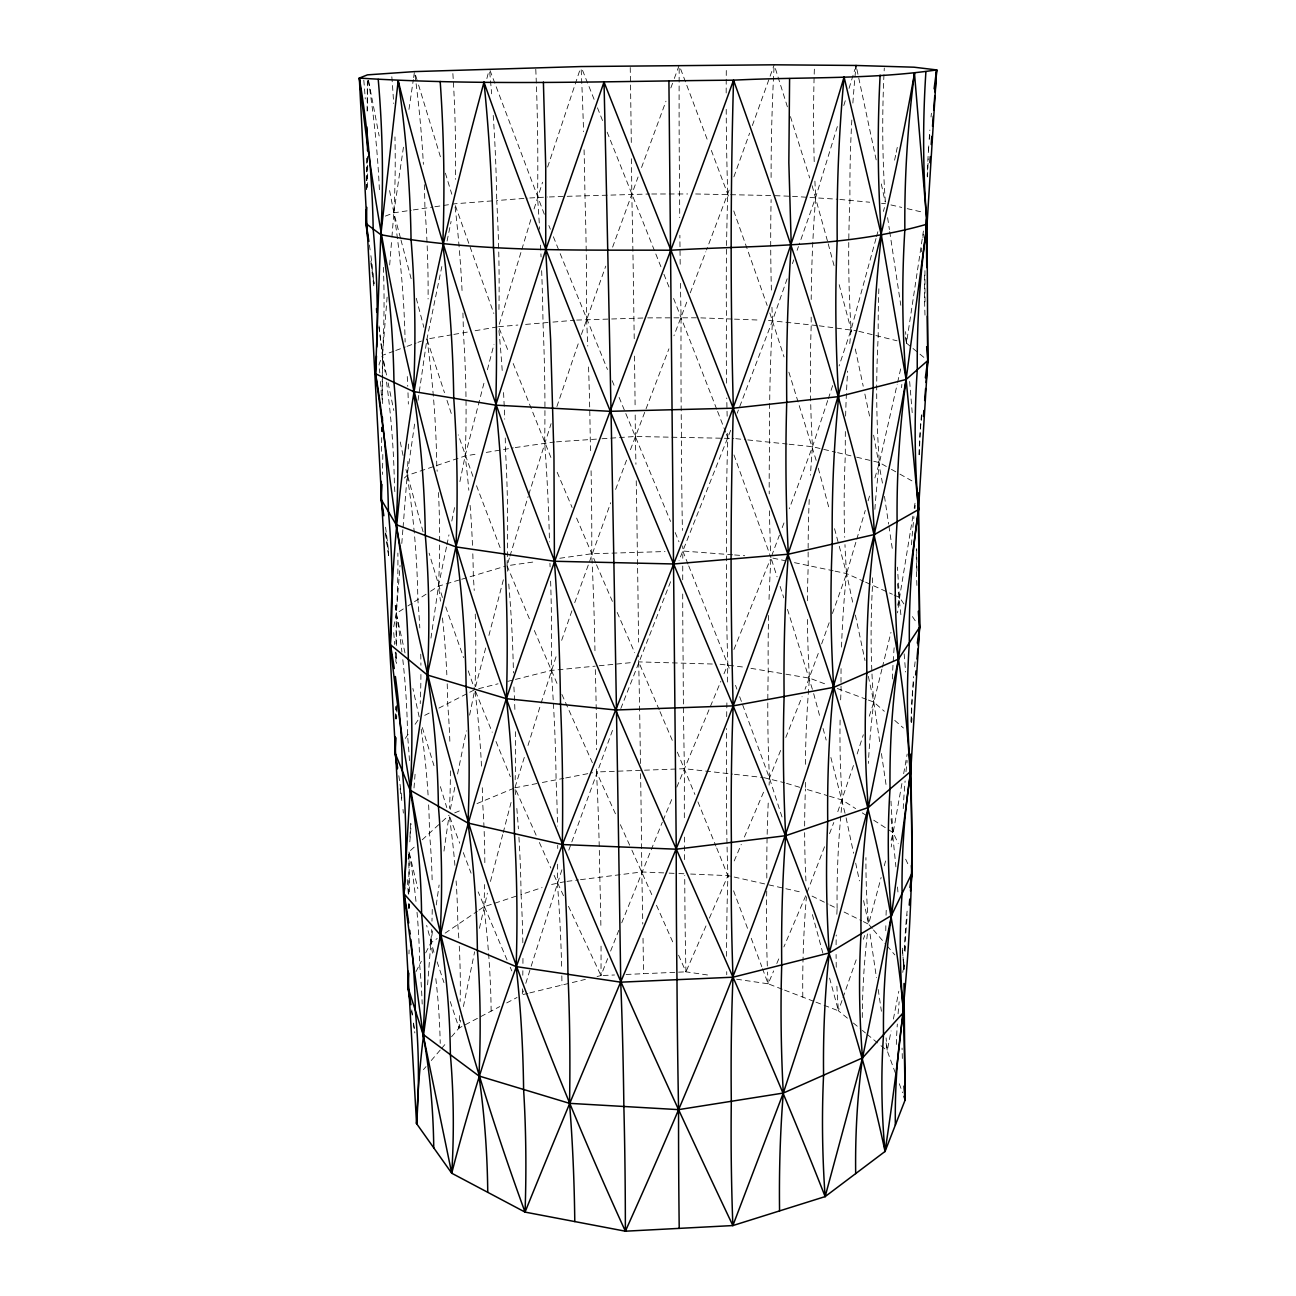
<?xml version="1.0" encoding="UTF-8"?>
<svg xmlns="http://www.w3.org/2000/svg" width="1296" height="1296" viewBox="0 0 1296 1296"><rect width="100%" height="100%" fill="white"/><g stroke="black" fill="none" stroke-linecap="round" stroke-linejoin="round"><path stroke-width="0.75" stroke-dasharray="5 3.75" d="M903.798 969.262L904.009 961.616M902.34 948.154A835.11 683.786 -37.7 0 0 903.798 965.455L903.798 969.392L902.372 947.344M381.575 451.348L381.704 437.351M382.061 399.346L382.239 379.339M382.255 377.33L382.466 355.331A923.27 749.768 56.7 0 0 383.389 266.879M395.361 718.697L395.474 706.547M395.863 662.029L395.944 651.92M396.009 643.82L396.284 613.478A868.174 707.535 50.8 0 0 397.872 553.068M408.58 908.464L408.613 904.414M408.694 894.305L409.034 851.861L417.847 888.651M366.314 189.41L366.638 157.253M367.092 111.035L367.384 80.887M366.703 189.248L367.4 156.929M903.749 969.359L903.83 965.439L903.053 969.408M916.709 548.564L916.969 574.776M924.955 270.637L925.02 302.389M396.009 719.312L396.398 705.413M408.969 953.888L409.099 949.968M927.531 176.953L928.244 158.938M928.552 150.919L928.778 144.909A1176.169 969.845 -36.5 0 0 927.175 176.337M919.285 454.799L920.16 433.139M911.185 722.342L912.222 698.333M912.303 696.325L913.664 680.481M904.527 950.146L907.249 914.992M409.811 841.882L411.205 823.9M414.007 787.968L415.255 771.995M427.599 984.814L430.823 942.872A722.39 528.752 57.4 0 0 431.617 929.556M396.479 645.489L396.284 613.478L400.059 565.461M401.792 543.461L402.894 529.465M403.056 527.456L407.155 475.454A797.769 591.284 66.7 0 0 407.932 459.805M387.115 297.124L382.466 355.331L382.563 379.096M389.675 265L391.765 238.918M391.927 236.909L393.854 212.819A847.649 622.129 71.5 0 0 394.956 136.89M911.671 722.455L912.011 718.486M905.094 951.361L905.629 945.335M929.41 138.996L929.815 135.043M920.322 429.203L921.812 415.465M408.143 859.28L409.034 851.861A792.391 636.061 41.4 0 1 416.016 901.708M432.54 930.901L430.823 942.872A700.553 505.796 54.5 0 1 432.977 956.561M436.25 904.981L439.117 885.022M443.961 851.116L448.821 817.193M414.607 424.067L407.155 475.454A766.244 567.923 63.1 0 1 417.83 599.513A756.556 559.985 61.9 0 1 419.807 627.944M418.057 400.334L426.951 339.066L441.839 266.522M430.969 638.134L438.453 586.181L446.537 546.718M403.445 147.193L393.854 212.819A809.498 599.141 67.9 0 1 405.13 342.063M408.969 109.399L413.343 79.558M413.635 77.582L414.493 71.604M916.855 351.637L906.487 343.148L923.416 231.012M912.902 516.116L899.57 597.505A770.828 590.344 -58.4 0 0 897.561 612.846M914.198 508.178L915.17 502.216M901.919 783.529L893.171 832.696A735.966 556.551 -53.9 0 0 891.243 846.952M903.668 773.696L907.184 754.029M393.741 626.762L396.284 613.478L395.264 605.637M895.325 1072.926L887.225 1050.797L891.081 1030.952M893.398 1019.045L898.808 991.246M447.071 241.04L451.089 221.438M446.942 544.741L448.967 534.875M451.802 521.057L455.042 505.278M459.902 481.594L465.151 455.949L484.38 381.526M450.311 809.32L455.139 785.781M457.553 774.004L466.398 730.831M469.606 715.133L474.433 691.594M451.543 1036.784L459.011 1028.052L460.615 1020.227M463.417 1006.538L474.628 951.799M479.423 928.325L487.393 893.171M894.596 160.169L895.844 154.24M896.249 152.264L897.496 146.318M874.897 477.916L879.433 462.607L897.172 384.28M897.626 382.32L900.72 368.599M881.912 669.157L873.812 702.076L868.255 719.377M882.398 667.213L890.984 632.351M897.658 605.248L899.57 597.505A801.236 615.956 -62.1 0 1 897.512 567.13M486.875 78.538L488.9 70.713M487.409 369.781L493.987 344.331M469.751 692.242L474.838 689.634L485.903 647.044M488.916 635.429L503.998 577.336M490.455 881.458L502.67 834.64M503.188 832.696L511.839 799.535M872.273 928.535L868.595 924.21L881.134 877.473M884.277 865.793L886.367 858.001M891.081 840.472L893.171 832.696A761.432 581.742 -57.2 0 1 890.984 801.122M875.999 238.513L851.148 329.411L839.111 365.942M876.533 236.569L878.121 230.769M883.402 211.426L884.455 207.554M832.421 613.494L846.596 573.577L856.219 541.048M856.786 539.136L865.274 510.43M868.109 500.872L869.81 495.137M475.114 330.739L498.539 326.705L521.235 251.424M521.818 249.496L531.133 218.603M534.049 208.964L542.57 182.218M507.578 571.228A616.086 252.428 79.1 0 0 507.044 565.72L509.377 558.025M509.96 556.114L528.169 496.498M528.752 494.57L551.075 423.662M837.362 126.554L815.719 197.186L799.114 244.652M843.793 105.543L846.142 97.913M849.058 88.371L854.906 69.271M536.123 835.207L514.901 787.822L525.01 755.114M527.99 745.492L540.497 705.089M541.096 703.161L557.086 653.508M527.909 993.368L522.239 994.745L523.422 990.938M525.803 983.34L530.566 968.128M531.166 966.233L562.075 869.243M853.465 765.499L836.665 815.022M857.158 753.964L863.33 734.751M827.707 400.561L812.495 446.699L789.264 508.793M828.338 398.633L832.777 385.171M547.625 167.038L579.782 70.34M556.891 406.571L578.826 342.014M581.418 334.417L605.767 266.117M561.67 640.337L572.119 610.222M574.727 602.689L610.724 502.686M847.406 1018.154L838.431 1010.799L842.368 999.508M843.016 997.628L856.786 958.1M863.347 939.276L864.659 935.518M787.142 278.802L772.529 320.566L737.181 413.246M792.455 263.623L793.784 259.832M797.121 250.339L798.449 246.548M568.814 850.16L613.656 727.202M818.262 653.427L805.043 689.261M821.632 643.918L829.732 621.108M729.113 190.123L706.531 249.934M733.892 176.839L749.606 133.164M752.344 125.566L769.419 78.1M770.099 76.189L774.198 64.8M612.619 247.131L638.069 176.969M641.552 167.492L665.966 101.185M670.842 87.934L673.628 80.352M674.325 78.457L679.201 65.189M615.649 489.434L626.924 459.173M630.439 449.728L668.93 348.835M771.671 555.854L779.414 535.151M782.217 527.618L784.339 521.98M686.734 302.195L673.936 335.777M690.266 292.864L705.818 251.797M730.701 430.272L679.072 560.407M620.816 708.539L670.842 581.078M824.531 846.758L806.695 893.414L783.886 946.922M829.521 833.684L833.798 822.49M597.067 976.52L600.971 975.564L607.646 958.619M610.61 951.086L618.775 930.366M621.74 922.817L662.337 822.182M780.613 750.433L767.945 781.925M785.797 737.456L802.078 696.681M733.925 649.49L770.197 559.597M663.098 820.336L672.251 798.206M676.82 787.142L720.884 681.226M723.994 673.79L727.866 664.475A590.587 121.387 -86.3 0 1 726.57 554.348A596.5 122.845 -86.6 0 1 727.801 437.837A616.507 126.911 -87.4 0 1 727.574 430.677M736.63 979.209L768.155 983.81L773.663 970.898M776.806 963.511L779.171 957.987M734.2 860.933L741.263 844.393M744.406 837.038L764.802 789.264M626.114 974.462L685.94 971.838L706.126 925.587M709.366 918.184L727.931 875.626A570.904 115.36 -85.2 0 1 726.683 773.437A575.359 116.932 -85.5 0 1 726.57 728.53M416.048 971.563L421.362 961.227M425.671 952.884L430.823 942.872L437.189 938.547M405.275 738.412L409.714 732.046M415.125 724.286L419.434 718.081L412.889 688.468M423.452 1069.637L426.044 1066.592M431.244 1060.517L440.348 1049.89M441.58 1048.432L446.569 1042.6M404.336 478.046L407.155 475.454L465.151 455.949L478.597 453.697M410.492 850.516L414.882 846.515M422.204 839.824L440.705 822.879M442.114 821.599L449.113 815.2M445.127 933.152L477.333 911.234M478.953 910.132L483.829 906.827L517.347 895.763M405.016 652.941L396.284 613.478L406.231 607.03M407.9 605.961L412.873 602.737M414.526 601.668L428.944 592.337M430.531 591.3L438.453 586.181L459.772 579.814M450.247 1001.549L459.011 1028.052L499.786 1006.571M506.687 1002.926L517.055 997.466M424.732 715.36L430.045 712.638M438.874 708.102L468.05 693.117M454.685 812.884L462.121 809.789M476.993 803.601L513.103 788.567M385.366 216.092L393.854 212.819L411.35 210.227M393.854 351.167L382.466 355.331L379.08 364.289A1046.747 874.881 35 0 1 379.809 372.908M395.75 350.471L405.243 347.004M407.041 346.34L416.097 343.035M417.895 342.371L421.524 341.042M522.839 942.824A590.814 235.921 76.5 0 0 521.057 894.532L542.068 887.614M551.61 884.471L565.056 881.62M461.716 579.247L505.148 566.287M478.71 688.662L498.069 683.802M507.74 681.372L513.556 679.914M515.435 679.428L551.205 670.453L595.204 666.144M529.805 992.898L585.371 979.371M514.901 787.822L540.4 782.865M542.36 782.492L563.792 778.329M565.72 777.956L592.661 772.724M451.883 334.757L426.951 339.066L444.479 392.704M453.811 334.417L467.305 332.1M486.275 452.417L513.297 447.881M515.257 447.557L554.542 441.968M413.294 209.936L432.88 207.036M434.873 206.744L454.718 203.796L492.739 200.848M505.246 437.983A642.946 264.805 81.3 0 1 505.44 449.194A635.51 261.76 80.8 0 1 507.044 565.736L536.188 561.605M559.775 558.268L591.721 553.748L665.026 551.545M566.984 881.377L578.567 879.919M580.495 879.676L641.779 871.965L667.165 873.034M599.157 665.755L632.756 662.467M498.539 326.705L517.882 325.053M525.609 324.405L550.946 322.25M552.922 322.088L574.695 320.242M576.671 320.08L645.7 317.925M498.944 309.452A667.748 273.343 83.1 0 0 496.724 200.54L527.828 198.126M529.756 197.98L547.414 197.024M556.535 441.839L600.064 438.874M602.024 438.745L635.364 436.477L733.795 438.469M568.458 906.293L600.971 975.564L614.498 974.981M640.532 770.342L596.5 771.979A563.792 91.724 84.7 0 1 599.789 877.23A560.034 90.445 84.5 0 1 600.874 926.316M644.517 770.197L684.434 768.706L732.515 774.101M549.391 196.96L565.202 196.393M567.178 196.312L649.733 193.995M647.66 317.876L698.836 317.795M651.726 193.995L687.641 193.963M695.66 193.963L771.201 195.534M712.314 664.022L638.685 661.883A581.224 24.721 88.4 0 0 638.636 655.355M720.09 664.249L743.24 667.051M775.073 195.68L790.56 196.263M792.504 196.328L837.864 199.26M700.812 317.876L732.467 319.059M734.476 319.14L760.509 320.112M768.512 320.42L817.209 325.588M669.109 873.131L676.917 873.455M678.877 873.536L684.742 873.796M690.622 874.039L727.931 875.626L766.892 884.423M732.629 554.818L682.814 551.011A594.103 48.697 -89.2 0 1 682.7 545.908M734.638 554.963L744.73 555.725M839.873 199.438L869.697 202.225M881.555 203.326L885.524 203.699M735.788 438.664L745.751 439.717M747.743 439.927L787.174 444.042M789.134 444.253L812.495 446.699L835.661 452.207M819.202 325.814L856.948 330.853M734.459 774.311L761.724 777.373M763.668 777.584L784.615 782.784M678.586 955.184L685.94 971.838L709.933 975.321M750.935 668.331L783.95 673.871M785.911 674.195L809.482 678.148L828.063 685.049M772.918 558.139L784.679 560.601M794.48 562.658L833.15 570.758M835.078 571.163L846.596 573.577L863.865 581.369M768.787 884.86L783.95 888.278M785.846 888.716L802.904 892.555M890.919 204.93L901.724 207.409M907.216 208.656L924.242 212.56M837.605 452.66L854.793 456.759M856.688 457.196L871.852 460.809M873.747 461.246L879.433 462.607L889.72 468.391M858.875 331.322L897.059 340.799M786.51 783.335L801.625 787.871M805.351 782.314A613.17 272.144 -78.1 0 0 805.415 789.005L827.577 795.647M829.424 796.214L842.368 800.086L855.635 808.607M837.346 688.516L866.538 699.37M868.352 700.051L873.812 702.076L884.309 711.277M762.502 968.63L768.155 983.81L782.735 989.415M784.566 990.112L814.05 1001.435M815.929 1002.148L838.431 1010.799A628.673 346.129 -71 0 1 836.876 986.159M865.598 582.163L892.361 594.248M894.159 595.058L899.57 597.505L903.911 603.952M812.057 896.087L828.16 904.09M829.942 904.981L837.103 908.545A628.673 346.129 -71 0 0 836.811 915.203M844.101 912.028L861.597 920.727M863.347 921.602L868.595 924.21A683.138 454.442 -65.5 0 1 865.939 857.596M891.437 469.363L898.29 473.218M899.942 474.142L913.145 481.561M862.261 812.851L867.235 816.043M873.715 820.206L886.691 828.533M888.311 829.57L893.171 832.696L898.209 843.404M919.982 354.181L924.664 358.02M853.367 1023.046L860.852 1029.17M862.342 1030.401L865.453 1032.944M867.008 1034.224L879.449 1044.43M881.005 1045.71L887.225 1050.797A728.06 548.159 -52.8 0 1 886.091 1037.902M894.726 720.382L903.425 728.012M873.504 929.977L885.816 944.363M887.096 945.869L894.823 954.909M912.433 616.604L916.547 622.712M905.645 859.183L908.885 866.052M554.072 875.302L564.181 897.172M615.438 813.791L596.5 771.979A576.785 95.418 85.3 0 0 596.549 765.693M620.379 824.693L631.071 848.329M631.897 850.144L653.233 897.853M539.379 842.497L550.816 868.012M556.972 683.365L534.146 630.034M561.913 694.445L592.385 762.745M656.489 905.256L673.677 944.087M507.028 959.947L478.159 891.859M510.235 967.27L511.839 970.931M595.706 562.918L575.23 514.868M596.5 564.748L612.409 601.393M617.188 612.392L634.7 652.714M659.194 709.771L638.685 661.883A566.546 23.814 88.2 0 1 640.451 763.814M659.988 711.617L672.608 741.085M677.338 752.134L694.931 794.513M550.897 457.456L511.92 360.369M557.183 472.279L572.103 507.449M507.028 565.72L530.275 620.849M560.164 253.627L607.484 369.49M612.133 380.651L615.227 388.087M619.099 397.402L670.567 521.462M675.167 532.543L678.991 541.777M475.583 691.481L492.221 732.24M495.995 741.506L510.365 776.709M697.928 801.884L715.927 846.126M716.688 847.973L729.34 879.417M544.32 214.245L490.099 70.648M548.856 225.504L550.363 229.246M553.376 236.747L559.418 251.748M660.911 266.765L607.16 132.16M663.908 274.234L669.125 287.291M673.612 298.485L716.85 409.552M582.536 70.308L594.475 100.294M597.456 107.795L602.689 120.917M687.982 564.035L682.814 551.011A577.093 47.029 -88.9 0 0 682.781 558.252M688.727 565.898L729.259 668.266M499.284 328.568L508.955 352.885M717.595 411.431L725.614 432.184M726.343 434.063L729.178 441.644M472.959 476.41L458.266 434.873M476.507 485.708L501.341 550.832M449.825 817.079L459.74 843.242M463.288 852.606L471.08 873.164M680.627 68.98L707.762 140.924M711.326 150.385L729.081 197.705M733.585 890.806L748.391 930.674M751.21 938.255L761.805 966.735M899.278 1083.731L902.551 1092.706M735.512 685.341L736.889 689.132M739.676 696.713L769.5 778.248L782.525 818.554M733.973 454.961L770.958 557.734M455.382 205.691L493.825 313.47M733.763 210.94L767.167 305.451M769.84 313L784.031 356.886M442.422 597.472L429.122 553.149M445.727 606.868L463.595 657.655M468.212 670.826L474.838 689.634M433.966 952.333L426.659 925.441M437.092 961.81L443.977 982.627M446.99 400.383L451.996 415.708M771.574 559.645L777.082 576.85M780.127 586.408L783.805 597.861M787.466 609.331L813.143 691.691M788.875 372.163L816.156 460.355M775.413 68.639L787.45 107.017M790.447 116.608L809.708 178.006M812.106 185.684L827.707 241.915M415.66 75.443L417.992 83.106M418.576 85.018L440.721 157.82M445.387 173.146L451.802 194.222M422.35 727.591L433.982 765.693M440.381 786.64L446.78 807.586M423.079 531.797L405.94 469.541M812.414 914.587L823.349 954.99M829.586 978.091L838.431 1010.799M818.262 468.164L829.278 509.166M834.527 528.687L838.723 544.288M839.241 546.248L846.596 573.577L853.286 605.2M813.661 693.635L820.449 718.794M823.057 728.465L826.184 740.081M830.882 757.496L845.689 815.848M828.225 243.859L834.478 267.187M839.176 284.699L851.99 333.331M400.464 238.075L393.854 212.819L388.946 187.191M400.982 240.003L411.674 280.795M416.259 298.274L423.889 327.402M856.915 69.401L876.258 160.25M881.312 183.951L885.103 201.722M855.311 348.997L863.217 386.208M864.869 394.049L869.875 417.555M873.617 435.181L882.689 484.429M855.392 615.082L865.015 660.555M868.369 676.382L873.812 702.076L879.676 741.652M846.11 817.825L853.61 853.286M855.684 863.136L859.426 880.875M863.59 900.574L868.595 924.21M386.516 375.014L382.466 355.331L378.967 327.386M388.12 382.903L393.79 410.476M400.27 441.985L403.105 455.771M368.582 80.773L379.145 135.95M887.614 217.631L889.412 229.586M889.704 231.579L900.801 305.289M905.596 337.171L906.487 343.148M411.545 1011.107L412.144 1015.092M413.343 1023.03L414.85 1032.961M884.471 496.336L888.619 524.102M888.91 526.079L892.766 551.869M897.496 583.621L901.206 617.625M881.426 753.527L886.415 787.174M891.113 818.829L895.909 866.878M870.053 934.108L876.452 977.621M878.202 989.496L881.41 1011.253M886.059 1042.891L887.225 1050.797M400.091 788.648L401.776 800.507M385.657 532.931L388.849 556.616M385.641 533.401L388.832 557.426M395.215 605.475L396.284 613.478M370.899 261.031L374.269 286.659M370.98 263.509L374.22 289.462M378.999 325.912L382.466 355.331A881.167 718.162 52.2 0 1 385.123 372.065M909.646 381.478L911.639 405.68M911.801 407.689L912.287 413.748M904.138 653.848L905.612 671.96M897.529 886.999L898.177 895.05M903.863 969.457L903.83 965.439A805.496 651.872 -34.1 0 0 902.761 972.405M409.034 851.861L409.39 894.11M409.487 904.171L409.52 908.188M396.544 653.492L396.608 663.487M382.563 381.073L382.66 406.814M367.448 80.854L367.481 110.857M896.314 1044.446A805.496 651.872 -34.1 0 1 897.318 1024.051M898.079 1013.796A805.496 651.872 -34.1 0 1 899.165 1001.792M885.784 930.722A735.966 556.551 -53.9 0 1 885.865 923.87M886.059 915.268A735.966 556.551 -53.9 0 1 886.351 906.617M892.345 678.974A770.828 590.344 -58.4 0 1 894.191 647.06M906.455 343.148A849.155 650.236 -67.3 0 1 905.596 331.646M768.139 983.826A577.028 183.838 -80.8 0 1 767.572 972.016M767.329 966.055A577.028 183.838 -80.8 0 1 766.746 890.951M802.807 997.11A594.2 257.337 -75.9 0 1 806.404 896.8M522.952 958.408A590.814 235.921 76.5 0 1 522.92 964.58M522.871 970.704A590.814 235.921 76.5 0 1 522.79 975.256M522.466 988.816A590.814 235.921 76.5 0 1 522.256 994.761M557.361 882.592A568.199 158.485 80.4 0 1 561.703 969.683M561.832 975.856A568.199 158.485 80.4 0 1 561.962 985.057M458.784 937.899A655.614 410.168 64.9 0 0 457.828 924.485A661.657 416.21 65.7 0 0 456.111 880.907M459.27 946.21A655.614 410.168 64.9 0 1 460.145 1001.387M459.691 1015.594A655.614 410.168 64.9 0 1 459.043 1028.068M491.135 1011.123A613.364 313.745 70.8 0 0 483.845 906.827A628.463 327.386 72.8 0 0 484.639 884.552M368.356 80.303A938.871 760.541 58.2 0 1 379.469 191.597M363.803 80.19A1126.337 932.31 42.1 0 1 365.278 98.933M367.61 156.379A1126.337 932.31 42.1 0 1 367.465 187.434M581.191 69.822A637.016 105.203 87.3 0 1 583.573 131.69M584.075 149.818A637.016 105.203 87.3 0 1 584.95 195.68A628.382 104.247 87.1 0 1 586.586 319.237M535.783 69.304A661.624 189.07 86.1 0 1 537.548 197.381A635.202 183.854 84.9 0 1 539.638 229.246M851.828 120.026A727.396 408.046 -81.3 0 0 849.949 200.378A716.915 403.639 -80.5 0 0 851.132 329.427A689.132 390.08 -78 0 0 849.609 345.368M852.881 103.048A727.396 408.046 -81.3 0 1 855.716 68.882M814.909 181.116A697.199 308.821 -84.9 0 0 815.702 197.203A668.704 299.716 -83 0 0 811.199 299.457M814.212 161.644A697.199 308.821 -84.9 0 1 814.374 68.51M391.829 76.772A847.649 622.129 71.5 0 1 393.644 103.437M414.995 75.071A763.668 486.097 77 0 1 423.387 164.349M424.327 184.664A763.668 486.097 77 0 1 424.926 208.202A752.393 480.524 76 0 1 428.085 298.971M455.123 207.085A693.652 366.525 79.4 0 1 462.17 293.042M462.931 312.984A693.652 366.525 79.4 0 1 463.385 332.764A684.547 362.394 78.7 0 1 465.183 455.949A660.506 349.726 76.4 0 1 468.828 490.277M489.726 72.09A677.176 276.08 83.7 0 1 491.621 93.798M493.225 115.393A677.176 276.08 83.7 0 1 496.724 200.54M540.497 245.09A635.202 183.854 84.9 0 1 541.064 256.9M541.647 270.637A635.202 183.854 84.9 0 1 543.008 322.931A627.296 181.958 84.5 0 1 544.644 442.649A606.674 176.045 83.3 0 1 549.472 541.858M630.229 67.522A639.025 26.795 88.9 0 1 631.298 142.852M631.476 158.744A639.025 26.795 88.9 0 1 631.8 194.011A613.883 26.082 88.7 0 1 633.906 318.184A606.382 25.823 88.6 0 1 634.23 339.115M679.185 68.461A631.46 51.16 -89.7 0 0 679.622 193.963A622.939 50.706 -89.6 0 0 679.736 217.663M680.465 283.338A622.939 50.706 -89.6 0 0 681.08 317.147A600.696 49.232 -89.3 0 0 681.453 437.157A594.103 48.697 -89.2 0 0 682.409 530.42M680.189 264.254A622.939 50.706 -89.6 0 1 679.882 235.256M726.214 109.318A649.96 131.755 -88.5 0 0 727.736 193.93A624.202 128.207 -87.7 0 0 726.457 318.832M726.181 92.988A649.96 131.755 -88.5 0 1 726.311 68.299M771.962 307.314A650.041 212.495 -86 0 0 772.513 320.582A626.26 206.032 -84.7 0 0 769.662 442.211A619.18 203.731 -84.2 0 0 769.225 493.889M771.395 290.093A650.041 212.495 -86 0 1 771.12 199.568M771.104 177.471A659.113 214.537 -86.5 0 1 774.004 68.121M811.166 317.115A668.704 299.716 -83 0 0 811.231 324.923A660.118 296.476 -82.4 0 0 812.462 446.715A637.567 286.416 -80.5 0 0 810.454 475.146M885.362 202.03A795.404 530.663 -77.7 0 1 884.293 68.072M380.489 381.494A1046.747 874.881 35 0 1 381.591 398.617M382.822 454.442A1046.747 874.881 35 0 1 382.385 474.482M386.532 382.061A881.167 718.162 52.2 0 1 394.438 487.118A868.174 707.535 50.8 0 1 395.15 495.202M426.983 339.05A722.342 463.595 73.1 0 1 436.752 465.491A713.205 457.747 72.1 0 1 437.173 471.323M498.944 330.61A642.946 264.805 81.3 0 1 502.394 373.329M503.545 392.542A642.946 264.805 81.3 0 1 504.727 419.159M586.586 319.237A605.848 101.185 86.4 0 1 587.768 346.081M588.546 366.979A605.848 101.185 86.4 0 1 590.263 439.538A599.157 100.084 86.2 0 1 590.684 454.313M634.489 356.076A606.382 25.823 88.6 0 1 635.121 407.754M635.186 414.995A606.382 25.823 88.6 0 1 635.364 436.493M727.153 416.227A616.507 126.911 -87.4 0 1 726.764 397.953M726.538 383.162A616.507 126.911 -87.4 0 1 726.457 318.832M845.348 431.519A689.132 390.08 -78 0 0 845.348 454.491A680.724 385.349 -77.1 0 0 844.7 537.305M845.624 416.081A689.132 390.08 -78 0 1 847.649 371.11M878.866 288.765A760.784 512.357 -74.6 0 0 878.234 336.118A750.19 506.023 -73.5 0 0 879.401 462.607M407.268 376.52A797.769 591.284 66.7 0 1 407.738 386.273M407.997 392.769A797.769 591.284 66.7 0 1 408.337 404.077M408.402 444.026A797.769 591.284 66.7 0 1 408.256 449.955M438.469 492.545A713.205 457.747 72.1 0 1 438.469 586.181A688.84 440.122 69.3 0 1 440.494 601.182M470.108 505.375A660.506 349.726 76.4 0 1 472.538 546.426M472.813 553.797A660.506 349.726 76.4 0 1 473.315 575.764A653.265 345.319 75.6 0 1 474.223 590.474M591.073 470.772A599.157 100.084 86.2 0 1 591.721 553.765A581.855 96.633 85.5 0 1 594.994 652.536M635.364 436.493A586.958 25.013 88.5 0 1 635.931 464.276M636.239 480.784A586.958 25.013 88.5 0 1 637.34 552.371A581.224 24.721 88.4 0 1 638.523 642.152M770.634 550.8A619.18 203.731 -84.2 0 1 769.419 510.138M809.222 499.527A637.567 286.416 -80.5 0 0 808.218 565.526A630.812 282.884 -79.9 0 0 807.44 601.717M846.563 573.577A680.724 385.349 -77.1 0 1 844.976 544.628M872.483 577.789A721.921 486.988 -70.4 0 0 872.532 585.274A713.286 480.46 -69.4 0 0 873.779 702.092A690.201 461.036 -66.4 0 0 868.336 763.441M874.881 509.312A721.921 486.988 -70.4 0 1 879.401 462.607M393.725 632.626A981.234 818.894 28 0 1 394.697 644.485M395.248 652.374A981.234 818.894 28 0 1 395.717 660.231M396.835 707.017A981.234 818.894 28 0 1 396.673 718.6M396.317 613.478A832.988 676.496 46.5 0 1 401.938 651.985M402.813 659.648A832.988 676.496 46.5 0 1 407.527 735.156A822.085 666.128 45.1 0 1 409.487 761.189M420.763 654.124A756.556 559.985 61.9 0 1 420.908 665.237M420.925 674.455A756.556 559.985 61.9 0 1 420.228 703.647M442.454 617.949A688.84 440.122 69.3 0 1 446.845 674.811M447.201 683.834A688.84 440.122 69.3 0 1 447.671 703.566A681.437 434.095 68.3 0 1 449.955 744.633M475.259 614.093A653.265 345.319 75.6 0 1 475 686.216M508.745 584.026A616.086 252.428 79.1 0 1 513.427 672.98M549.941 563.274A600.566 173.939 82.9 0 1 550.087 566.87M550.622 581.159A600.566 173.939 82.9 0 1 551.221 670.453A584.755 167.492 81.8 0 1 556.081 779.819A580.106 165.256 81.4 0 1 557.507 826.103M682.717 594.005A577.093 47.029 -88.9 0 0 683.154 663.163A572.119 46.445 -88.8 0 0 684.434 768.722A559.402 44.647 -88.5 0 0 684.337 820.773M682.717 579.798A577.093 47.029 -88.9 0 1 682.749 565.461M768.577 615.454A600.728 196.571 -82.9 0 0 768.236 671.231A595.253 194.06 -82.5 0 0 769.5 778.264A581.159 186.462 -81.2 0 0 769.095 785.133M769.03 599.4A600.728 196.571 -82.9 0 1 770.845 559.564M807.44 619.488A630.812 282.884 -79.9 0 0 809.465 678.148A613.17 272.144 -78.1 0 0 805.383 765.434M841.055 668.623A658.498 370.964 -74.7 0 0 841.072 689.877A651.775 366.007 -73.9 0 0 840.618 700.601M841.525 647.093A658.498 370.964 -74.7 0 1 846.563 573.577M410.459 823.252A822.085 666.128 45.1 0 1 409.909 837.605M450.376 770.845A681.437 434.095 68.3 0 1 449.485 808.477M475.081 691.432A634.198 331.97 73.5 0 1 481.529 767.167M482.29 787.725A634.198 331.97 73.5 0 1 482.549 801.268A628.463 327.386 72.8 0 1 484.834 865.08M595.301 669.595A576.785 95.418 85.3 0 1 596.581 749.752M726.683 716.623A575.359 116.932 -85.5 0 1 726.959 699.435M727.348 682.052A575.359 116.932 -85.5 0 1 727.866 664.492M840.1 720.041A651.775 366.007 -73.9 0 0 842.335 800.102A634.036 351.167 -71.7 0 0 837.119 908.545M417.02 912.287A792.391 636.061 41.4 0 1 419.629 964.564A783.108 626.098 40.2 0 1 422.188 1004.06M421.168 729.097A730.458 536.609 58.5 0 1 428.247 797.769M428.636 804.881A730.458 536.609 58.5 0 1 429.494 833.117A722.39 528.752 57.4 0 1 432.184 882.025M432.248 909.355A722.39 528.752 57.4 0 1 431.957 921.181M449.388 816.966A661.657 416.21 65.7 0 1 455.09 867.267M515.095 789.556A595.269 239.306 77 0 1 515.597 794.74M516.829 808.461A595.269 239.306 77 0 1 518.4 828.808M518.935 837.2A595.269 239.306 77 0 1 521.057 894.532M557.701 845.316A580.106 165.256 81.4 0 1 557.717 848.491M557.653 864.157A580.106 165.256 81.4 0 1 557.361 882.608M640.58 773.68A562.27 23.506 88.2 0 1 641.779 871.981A551.448 22.55 88 0 1 642.784 924.08M684.58 859.588A559.402 44.647 -88.5 0 1 684.401 835.483M766.827 878.056A581.159 186.462 -81.2 0 1 768.253 802.224M805.95 880.94A607.905 268.434 -77.5 0 1 804.654 832.648M804.654 826.038A607.905 268.434 -77.5 0 1 805.415 789.005M435.829 978.61A700.553 505.796 54.5 0 1 440.219 1043.361M601.036 946.112A560.034 90.445 84.5 0 1 600.971 975.58M643.027 938.288A551.448 22.55 88 0 1 643.513 973.685M685.94 971.854A555.725 44.015 -88.4 0 1 684.742 875.399M726.748 974.738A559.564 110.662 -84.5 0 1 726.716 971.676M726.619 956.286A559.564 110.662 -84.5 0 1 727.931 875.642M836.26 967.253A628.673 346.129 -71 0 1 836.098 954.472M836.098 944.768A628.673 346.129 -71 0 1 836.228 934.999M901.579 387.666A812.527 624.64 -63.4 0 1 901.854 384.394M862.294 1017.506A664.168 435.083 -63 0 1 867.526 932.764M929.167 139.336A1176.169 969.845 -36.5 0 1 929.88 130.037M931.046 116.98A1176.169 969.845 -36.5 0 1 931.403 113.238M452.871 73.58A723.751 378.205 81.7 0 1 455.398 179.302M924.988 315.106A1153.148 953.905 -34.7 0 1 924.469 272.533M921.44 251.667A950.389 785.911 -51.1 0 1 921.796 248.168M922.946 237.654A950.389 785.911 -51.1 0 1 923.351 234.139M369.392 244.993A1065.425 889.283 36.9 0 1 370.154 250.339M370.899 255.668A1065.425 889.283 36.9 0 1 374.269 283.97M918.945 454.621A1091.767 907.265 -29 0 1 921.667 412.16M916.904 585.436A1073.056 891.648 -27 0 1 916.321 549.569M911.461 544.822A893.543 739.741 -44.9 0 1 913.972 516.731M914.863 508.664A893.543 739.741 -44.9 0 1 915.251 505.44M385.544 527.18A996.64 832.891 29.7 0 1 388.768 553.181M911.007 721.483A1023.046 846.207 -21.6 0 1 913.648 676.625M914.571 666.792A1023.046 846.207 -21.6 0 1 915.413 658.935M903.231 808.623A845.948 694.867 -39.1 0 1 905.11 780.986M905.969 771.719A845.948 694.867 -39.1 0 1 907.168 760.558M398.812 775.688A939.697 778.329 23.2 0 1 401.776 798.174M402.991 809.368A939.697 778.329 23.2 0 1 403.364 813.094M513.913 686.929A610.303 249.156 78.5 0 1 514.998 712.946M515.435 731.705A610.303 249.156 78.5 0 1 515.16 779.771M903.766 966.929A966.362 787.628 -15.2 0 1 903.928 959.769M904.252 950.81A966.362 787.628 -15.2 0 1 907.119 911.137M407.219 879.595A926.834 764.932 21.7 0 1 408.321 894.175M408.839 903.247A926.834 764.932 21.7 0 1 409.099 908.69M902.356 1058.508A953.532 773.323 -13.8 0 1 902.065 1048.075M411.755 1009.892A891.778 726.44 17.7 0 1 412.501 1015.108M413.667 1023.759A891.778 726.44 17.7 0 1 414.704 1032.394"/><path stroke-width="1.5" d="M903.587 1004.384L905.175 1099.867L885.038 1151.464L825.147 1196.597L732.872 1225.562L625.369 1231.2L525.042 1212.1L451.737 1173.236L416.567 1123.6C396.527 775.138 377.249 426.643 359.332 78.084L367.448 74.86L414.493 71.604L581.029 66.55L774.198 64.8L856.073 65.464L914.004 67.198L936.668 69.919L927.061 224.159A1407.521 1111.676 -20 0 0 917.276 369.781A1376.725 1090.179 -17.7 0 0 918.508 509.571L919.625 627.28L910.732 771.379A1211.906 943.342 -2.6 0 0 902.081 893.689A1193.422 922.865 -0.8 0 0 903.506 1012.403A1144.287 864.351 4 0 0 895.358 1125.074M382.984 513.378L381.137 499.365L381.299 481.367M381.753 431.357L381.802 427.356M381.85 421.346L381.883 417.344M397.305 768.901L395.069 753.089L395.215 736.906M408.062 971.125L407.932 987.293L409.747 999.2M367.983 239.549L365.974 223.592L366.12 209.515M366.8 141.183L366.833 137.165M789.588 78.586L788.843 162.664L791.24 245.009A7467.746 3860.703 -1.6 0 0 786.737 402.327A6341.684 3487.39 4.5 0 0 788.324 554.186A4596.896 2619.815 22.6 0 0 784.112 696.487A4279.36 2382.421 27.8 0 0 785.7 835.677A3679.085 1821.026 39.1 0 0 781.731 964.937A3541.822 1671.872 41.8 0 0 783.286 1093.046A3235.901 1321.807 48 0 0 779.56 1210.918M885.006 1151.464A1446.822 1006.182 14.1 0 1 883.516 1034.662A1468.951 1035.018 12.3 0 1 891.454 915.462L910.732 771.379A1273.466 1005.372 -8.6 0 1 909.355 642.784A1297.053 1026.724 -10.8 0 1 918.508 509.571L927.79 360.563L927.061 224.159L914.49 73.386C876.177 289.883 811.377 500.661 733.163 705.866C667.732 876.226 593.341 1042.907 525.042 1212.1C458.12 1029.008 410.913 838.642 390.339 644.63C392.818 453.551 434.29 265.874 483.991 82.199C558.479 293.431 646.639 499.381 733.163 705.866C792.407 851.18 852.703 997.337 885.038 1151.464C909.776 988.816 923.74 822.571 898.484 659.081C866.02 460.42 801.171 269.147 733.536 80.174C730.458 189.475 730.361 298.89 733.342 408.191C730.361 507.384 730.361 606.674 733.163 705.866A6736.09 2687.402 48.2 0 0 731.398 842.416A6035.845 2247.766 52.2 0 0 733.001 977.184A4872.652 1459.312 59.8 0 0 731.317 1101.308A4628 1290.848 61.5 0 0 732.856 1225.546C650.948 1052.773 571.844 878.445 506.38 698.674C434.84 497.972 381.996 290.223 359.332 78.084C483.862 85.957 608.845 81.097 733.536 80.174C801.171 76.675 869.535 79.785 936.668 69.919L935.048 92.097M433.739 1147.867A1327.412 941.042 -13.7 0 0 423.063 1034.305A1387.012 1016.291 -8.6 0 0 421.573 913.712A1409.87 1042.826 -6.6 0 0 410.184 790.171A1487.954 1123.405 0.1 0 0 408.353 659.453A1518.718 1151.107 2.7 0 0 396.171 524.621L375.516 373.734L380.813 234.689A1816.992 1340.518 20.8 0 0 378.221 79.364M732.872 1225.562L783.302 1093.063L829.262 952.949L868.304 807.538L898.484 659.081L918.54 509.571L906.131 379.469L881.442 235.58L844.085 77.047C780.37 292.313 699.419 501.86 615.681 709.997C555.53 862.326 492.35 1014.217 451.737 1173.236L423.031 1034.321L403.979 893.738L410.152 790.187L427.307 675.005L455.917 546.896L495.72 405.162L545.729 249.885L604.017 82.037C683.041 282.852 766.811 482.031 833.765 687.334C866.457 793.395 894.029 901.514 903.539 1012.403L862.537 1057.909L783.302 1093.063L678.569 1109.635L569.527 1103.35L478.921 1075.972L423.031 1034.321L407.932 987.293A891.778 726.44 17.7 0 1 410.945 1004.692M410.832 939.422A1102.102 865.631 2.1 0 1 415.287 1010.248A1086.826 847.859 0.6 0 1 416.599 1123.6C421.07 977.816 461.83 836.552 506.38 698.674C577.044 490.682 659.129 286.821 733.536 80.174M929.848 162.616L930.301 156.573M931.192 144.488L931.775 136.42M932.521 126.344L933.266 116.267M933.703 110.225L934.74 96.115M923.416 416.47L923.87 410.476M924.664 400.496L925.603 388.525M926.073 382.531L927.79 360.563L927.288 316.094M416.567 1123.6L416.907 1119.582M915.656 674.876L915.98 670.907M916.985 659.016L917.811 649.102M918.135 645.133L919.625 627.28L918.232 496.433M909.225 905.094L909.776 899.068M910.489 891.016L912.109 872.921L910.894 754.434M911.412 865.517A1007.721 831.125 -19.9 0 0 912.076 872.921L891.486 915.478L829.262 952.949L733.018 977.2L620.735 982.174L516.116 966.589L440.041 934.61L403.979 893.738L404.692 887.89M914.458 73.386A1930.457 1403.244 -18.2 0 0 904.851 229.732A1870.144 1372.61 -15.5 0 0 906.098 379.469C854.858 675.475 748.246 958.214 625.369 1231.2C522.32 1005.453 439.587 769.419 396.122 524.637A1625.881 1232.998 10.5 0 0 393.968 382.417A1668.535 1260.457 13.2 0 0 380.862 234.689L398.18 80.725C451.705 296.541 528.687 505.618 615.681 709.997C684.806 872.5 760.655 1032.134 825.147 1196.597L862.537 1057.909L891.486 915.478A1544.362 1124.134 6.1 0 1 890.028 789.053A1574.057 1155.303 3.7 0 1 898.452 659.065A1678.45 1248.761 -4.2 0 1 897.107 521.737A1720.553 1280.399 -7 0 1 906.098 379.469L927.061 224.159A1511.59 1175.035 -26.7 0 1 925.911 71.604M918.297 611.258A1073.056 891.648 -27 0 0 919.593 627.296L898.484 659.081L833.765 687.334L733.163 705.866L615.681 709.997L506.38 698.674L427.307 675.005L390.339 644.63A1233.29 995.166 15.3 0 0 388.411 511.677A1257.088 1014.493 17.5 0 0 375.548 373.734A1336.727 1071.824 24 0 0 376.456 355.963M927.79 360.563L906.131 379.469L838.69 396.608L733.342 408.191L610.124 411.318L495.72 405.162L413.424 391.522L375.516 373.734M395.993 737.813A981.234 818.894 28 0 1 395.102 753.089L410.152 790.187L467.921 823.041L562.318 844.538L676.253 849.204L785.716 835.693L868.304 807.538L910.732 771.379L910.699 754.304M366.833 207.376A1126.337 932.31 42.1 0 1 366.023 223.592L380.813 234.689C476.393 252.526 574.128 249.804 670.923 250.225C756.394 245.106 844.036 248.038 927.061 224.159L926.737 220.336M381.98 484.461A1046.747 874.881 35 0 1 381.17 499.381L396.122 524.637L455.917 546.896L554.413 561.265L673.709 563.971L788.341 554.202L874.573 534.487L918.54 509.571L918.248 493.128M903.863 1096.286L905.175 1099.867L904.009 983.502M543.397 82.118L545.729 166.828L545.729 249.885L550.606 339.422L553.959 456.289L554.413 561.265A7155.167 3503.914 -32.5 0 1 560.52 704.295A6235.801 2965.766 -38.7 0 1 562.318 844.522A4845.938 1948.277 -50.8 0 1 567.956 974.317A4575.884 1724.004 -53.5 0 1 569.543 1103.333A4021.796 1255.338 -59.2 0 1 574.776 1221.577M604.017 82.037C610.934 382.061 616.345 682.101 620.735 982.174A5993.984 950.762 -75.1 0 1 623.862 1106.492A5577.482 812.3 -76.2 0 1 625.369 1231.184M676.253 849.204L668.914 81.097M926.203 219.056L926.753 267.575M451.769 1173.22A1706.346 1102.07 -22.4 0 0 450.376 1054.733A1734.291 1140.529 -20.5 0 0 440.073 934.594A1832.074 1261.3 -13.7 0 0 438.388 806.274A1871.813 1304.132 -11 0 0 427.356 674.989A2017.24 1433.473 -2 0 0 425.331 535.523A2078.411 1477.343 1.3 0 0 413.456 391.522A2305.714 1604.529 11.1 0 0 411.043 239.339A2401.18 1646.552 14.3 0 0 398.228 80.725M679.217 1228.397A5505.943 390.679 82.1 0 1 678.569 1109.603A6997.671 647.174 80.3 0 1 676.982 979.695A7930.84 811.474 79.3 0 1 676.253 849.188M905.143 1099.867A953.532 773.323 -13.8 0 1 903.911 1086.145M484.007 82.199A7497.652 3682.827 10.8 0 1 493.436 247.001A6398.919 3399.586 6.1 0 1 495.752 405.162A4557.352 2724.046 -10 0 1 504.436 553.975A4203.414 2525.402 -15.7 0 1 506.412 698.674A3541.757 2011.165 -29.7 0 1 514.447 833.652A3395.974 1863.389 -33.3 0 1 516.148 966.573A3082.196 1500.347 -41.5 0 1 523.6 1089.499A3001.779 1399.421 -43.6 0 1 525.058 1212.084M359.365 78.068A1367.134 1091.281 26.2 0 1 373.167 228.987A1336.727 1071.824 24 0 1 376.78 347.036M855.716 68.882A727.396 408.046 -81.3 0 1 856.057 65.448M926.656 346.664A1153.148 953.905 -34.7 0 0 927.742 360.58A1091.767 907.265 -29 0 0 925.36 377.833M926.041 227.513A1153.148 953.905 -34.7 0 1 926.494 220.255M918.346 496.627A1091.767 907.265 -29 0 1 918.313 493.29M934.124 88.808A1176.169 969.845 -36.5 0 1 936.635 69.919M880.13 75.168A2827.483 1840.531 -17.9 0 0 881.41 235.58A2464.976 1692.139 -8 0 0 873.164 387.86A2369.234 1640.866 -4.4 0 0 874.541 534.487A2147.78 1486.966 6 0 0 866.83 672.916A2089.541 1435.012 9.3 0 0 868.271 807.521A1951.938 1286.491 17.6 0 0 861.014 933.849A1914.224 1238.863 20 0 0 862.52 1057.892A1820.394 1108.015 25.9 0 0 855.684 1173.609M844.069 77.047A4318.078 2527.492 -12.9 0 0 837.2 240.214A3975.966 2417.575 -8.8 0 0 838.658 396.608M440.186 81.454A3897.104 2311.367 15.5 0 1 442.778 244.183A3199.5 2069.145 4.2 0 1 453.746 398.212A3029.076 1987.918 -0.1 0 1 455.949 546.88A2660.607 1748.531 -12.4 0 1 466.106 686.621A2570.179 1669.426 -16.2 0 1 467.953 823.025A2367.257 1449.868 -25.5 0 1 477.382 950.324A2314.04 1381.779 -28.1 0 1 478.937 1075.955A2185.412 1200.89 -34.2 0 1 487.75 1192.352M366.833 126.862A1126.337 932.31 42.1 0 1 367.529 150.871M366.023 223.576A1065.425 889.283 36.9 0 1 368.874 241.429M376.488 308.578A1065.425 889.283 36.9 0 1 376.747 312.093M838.658 396.592A3269.759 2104.558 4.6 0 0 832.243 544.174A3106.139 2001.04 9.2 0 0 833.733 687.317A2761.825 1709.699 21.1 0 0 827.723 821.389A2677.86 1618.736 24.4 0 0 829.229 952.949A2486.376 1378.458 32.2 0 0 823.576 1075.21A2434.957 1306.935 34.3 0 0 825.115 1196.581M382.401 417.328A1046.747 874.881 35 0 1 382.514 420.73M382.676 427.502A1046.747 874.881 35 0 1 382.741 430.871M381.17 499.365A996.64 832.891 29.7 0 1 383.859 515.743M917.325 643.14A1023.046 846.207 -21.6 0 1 919.593 627.28M390.388 644.614A1170.839 938.644 9.2 0 1 394.259 668.558M395.377 676.512A1170.839 938.644 9.2 0 1 402.392 771.185A1152.047 919.836 7.3 0 1 404.012 893.738M395.102 753.089A939.697 778.329 23.2 0 1 397.661 768.172M909.922 887.517A966.362 787.628 -15.2 0 1 912.076 872.921M404.012 893.722A1102.102 865.631 2.1 0 1 408.742 923.011M409.714 930.301A1102.102 865.631 2.1 0 1 410.168 933.962M408.856 973.15A926.834 764.932 21.7 0 1 407.981 987.293"/></g></svg>
